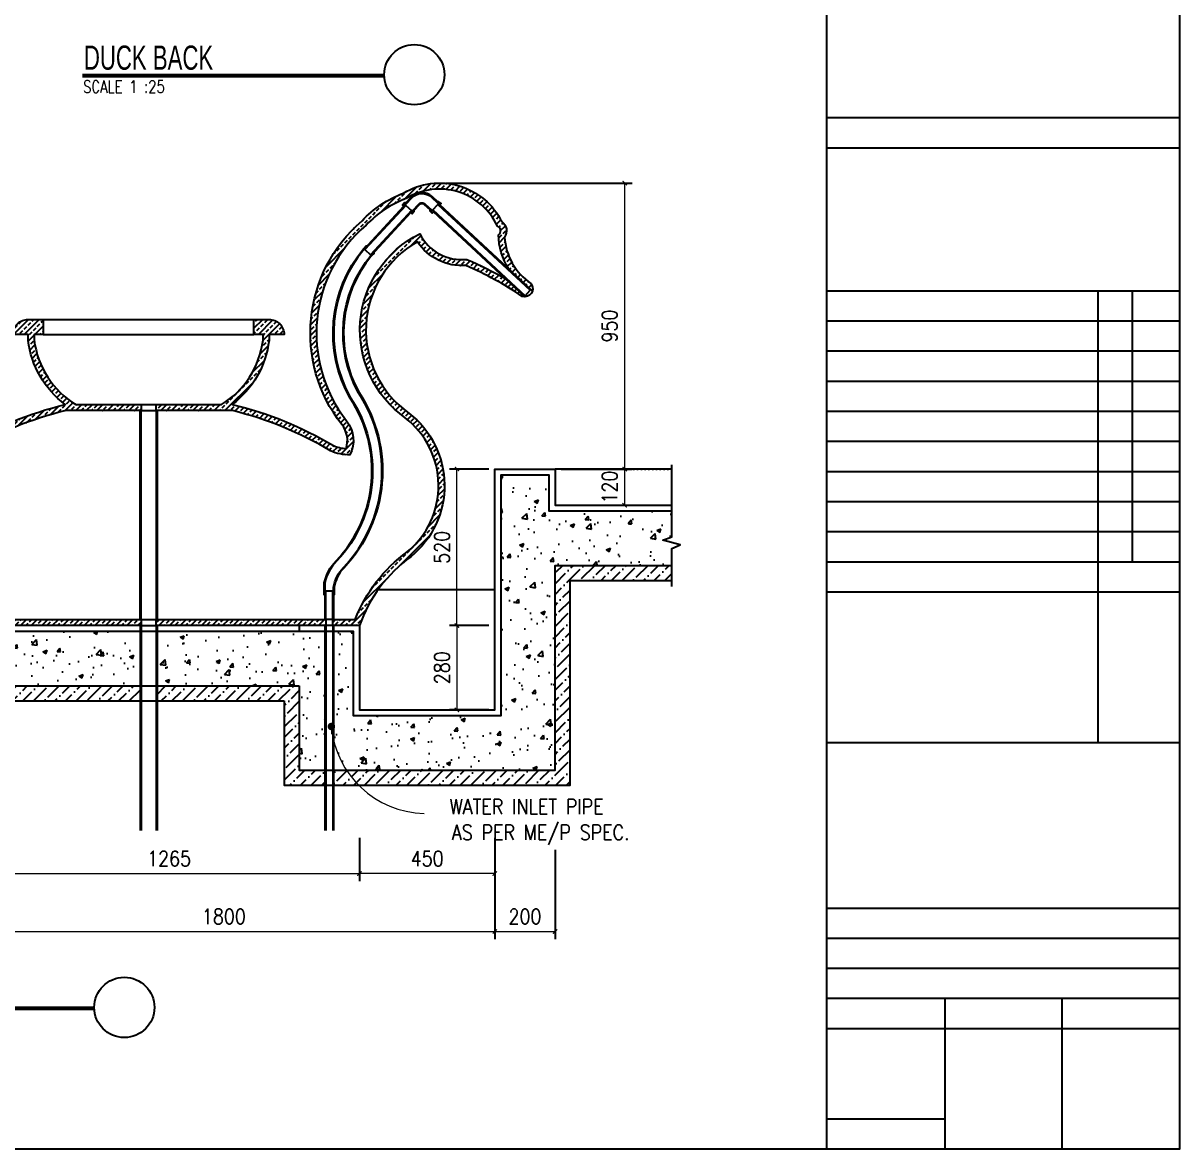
# Model space of a CAD drawing. Header units: millimetres. Extents: x -73920 to 111210, y -48963 to 87920.
# Drawn here: x 28453 to 32295, y -17319 to -13580 of the extents above; entities that cross this region are included whole.
import ezdxf
from ezdxf.enums import TextEntityAlignment as Align
from ezdxf.lldxf.tags import DXFTag

# ---------------------------------------------------------------- set-up
doc = ezdxf.new("R2010")
doc.units = ezdxf.units.MM
doc.header["$LTSCALE"] = 100
doc.header["$MEASUREMENT"] = 0
doc.linetypes.add('DOT2', pattern=[0.125, 0, -0.125])
doc.layers.add('A-DIM', color=76, linetype='Continuous', lineweight=0)
for name, color, linetype in [('A-HATCH', 251, 'Continuous'), ('A-STR', 4, 'Continuous'), ('DINDING', 20, 'Continuous'), ('KOP', 7, 'Continuous'), ('LANDSCAPE', 41, 'Continuous'), ('POTONGAN', 5, 'Continuous'), ('RAILING', 32, 'Continuous'), ('text', 5, 'Continuous'), ('water', 150, 'DOT2')]:
    doc.layers.add(name, color=color, linetype=linetype)
doc.styles.add('DIM25', font='simplex.shx', dxfattribs={"width": 0.85, "height": 50})
doc.styles.add('W-100', font='SIMPLEX.SHX', dxfattribs={"width": 0.8, "height": 100})
tags = doc.linetypes.add('DASHDOT', pattern=[1, 0.5, -0.25, 0, -0.25]).pattern_tags.tags
tags[10:11] = [DXFTag(74, 4), DXFTag(75, 0), DXFTag(340, '0'), DXFTag(46, 1.0), DXFTag(50, 0.0), DXFTag(44, 0.0), DXFTag(45, 0.0)]
tags[8:9] = [DXFTag(74, 4), DXFTag(75, 0), DXFTag(340, '0'), DXFTag(46, 1.0), DXFTag(50, 0.0), DXFTag(44, 0.0), DXFTag(45, 0.0)]
tags[6:7] = [DXFTag(74, 4), DXFTag(75, 0), DXFTag(340, '0'), DXFTag(46, 1.0), DXFTag(50, 0.0), DXFTag(44, 0.0), DXFTag(45, 0.0)]
tags[4:5] = [DXFTag(74, 4), DXFTag(75, 0), DXFTag(340, '0'), DXFTag(46, 1.0), DXFTag(50, 0.0), DXFTag(44, 0.0), DXFTag(45, 0.0)]
doc.dimstyles.new('DIM25', dxfattribs={"dimtxt": 500, "dimasz": 1, "dimexe": 25, "dimexo": 20, "dimgap": 25, "dimtad": 1, "dimdec": 0, "dimzin": 0, "dimdsep": 46, "dimtxsty": 'DIM25', "dimblk": 'Tick', "dimcen": 0.09, "dimdle": 25, "dimclrd": 256, "dimclre": 256, "dimclrt": 1, "dimadec": 0, "dimazin": 0, "dimtfac": 1, "dimtdec": 0, "dimtix": 1, "dimtmove": 2, "dimatfit": 3, "dimldrblk": 'Tick', "dimfxl": 1, "dimtolj": 1, "dimtzin": 0, "dimlwd": 5, "dimarcsym": 0})
pattern_1 = [(45, (34625.786, -12298.253), (-17.67767, 17.67767), []), (45, (34643.464, -12298.253), (-17.67767, 17.67767), [12.5, -6.25])]
pattern_2 = [(45, (3256.68, -27661.986), (13.258252, 48.613591), [62.5, -12.5, 0, -12.5])]
pattern_3 = [(50, (3256.68, -27661.99), (143.45204, -12.55043), [15, -165]), (355, (3256.68, -27661.99), (-27.7503, 150.4384), [12, -132]), (100.4514, (3268.63, -27663.03), (115.7019, 137.8879), [12.74804, -140.2284]), (46.1842, (3256.68, -27621.99), (213.4482, -33.1038), [22.5, -247.5]), (96.6356, (3274.47, -27624.75), (186.9325, 194.8236), [19.122, -210.3426]), (351.1842, (3256.68, -27621.99), (186.9324, 194.8237), [18, -198]), (21, (3276.68, -27631.99), (119.3814, -80.5238), [15, -165]), (326, (3276.68, -27631.99), (48.6631, 145.03), [12, -132]), (71.4514, (3286.63, -27638.7), (168.0445, 64.5061), [12.74804, -140.2284]), (37.5, (3256.68, -27661.986), (2.43197, 66.57877), [0, -130.4, 0, -134, 0, -132.5]), (7.5, (3256.68, -27661.99), (52.6139, 78.88234), [0, -76.4, 0, -127.4, 0, -50.5]), (327.5, (3212.08, -27661.986), (106.76449, -4.51097), [0, -50, 0, -156, 0, -207]), (317.5, (3192.08, -27661.99), (116.63723, 20.021), [0, -65, 0, -103.6, 0, -147])]

# ---------------------------------------------------------------- blocks, each defined once
blk = doc.blocks.new('Tick')
at = {"const_width": 4}
blk.add_lwpolyline([(-7.1, -7.1), (7.1, 7.1)], dxfattribs=at)
blk = doc.blocks.new('*D63')
at = {"layer": 'A-DIM', "lineweight": -2, "transparency": 16777216}
for p, q in [((28220, -16325.8), (28220, -16621.8)), ((30020, -16325.8), (30020, -16621.8))]:
    blk.add_line(p, q, dxfattribs=at)
at = {"layer": 'A-DIM', "lineweight": 5, "transparency": 16777216}
blk.add_line((28221, -16596.8), (30019, -16596.8), dxfattribs=at)
at = {"layer": 'DEFPOINTS', "color": 0, "lineweight": 25, "transparency": 16777216}
for p in [(28220, -16305.8), (30020, -16305.8), (30020, -16596.8)]:
    blk.add_point(p, dxfattribs=at)
at = {"layer": 'A-DIM', "lineweight": 5, "transparency": 16777216, "rotation": 180}
blk.add_blockref('Tick', (28220, -16596.8), dxfattribs=at)
at = {"layer": 'A-DIM', "lineweight": 5, "transparency": 16777216}
blk.add_blockref('Tick', (30020, -16596.8), dxfattribs=at)
at = {"layer": 'A-DIM', "color": 1, "transparency": 16777216, "insert": (29120, -16546.8), "char_height": 50, "attachment_point": 5, "style": 'DIM25'}
blk.add_mtext('\\A1;1800', dxfattribs=at)
blk = doc.blocks.new('*D64')
at = {"layer": 'A-DIM', "lineweight": -2, "transparency": 16777216}
for p, q in [((30020, -16325.8), (30020, -16621.8)), ((30220, -16325.8), (30220, -16621.8))]:
    blk.add_line(p, q, dxfattribs=at)
at = {"layer": 'A-DIM', "lineweight": 5, "transparency": 16777216}
blk.add_line((30021, -16596.8), (30219, -16596.8), dxfattribs=at)
at = {"layer": 'DEFPOINTS', "color": 0, "lineweight": 25, "transparency": 16777216}
for p in [(30020, -16305.8), (30220, -16305.8), (30220, -16596.8)]:
    blk.add_point(p, dxfattribs=at)
at = {"layer": 'A-DIM', "lineweight": 5, "transparency": 16777216, "rotation": 180}
blk.add_blockref('Tick', (30020, -16596.8), dxfattribs=at)
at = {"layer": 'A-DIM', "lineweight": 5, "transparency": 16777216}
blk.add_blockref('Tick', (30220, -16596.8), dxfattribs=at)
at = {"layer": 'A-DIM', "color": 1, "transparency": 16777216, "insert": (30120, -16546.8), "char_height": 50, "attachment_point": 5, "style": 'DIM25'}
blk.add_mtext('\\A1;200', dxfattribs=at)
blk = doc.blocks.new('*D68')
at = {"layer": 'A-DIM', "lineweight": -2, "transparency": 16777216}
for p, q in [((30000, -15060.7), (29869.2, -15060.7)), ((30000, -15580.7), (29869.2, -15580.7))]:
    blk.add_line(p, q, dxfattribs=at)
at = {"layer": 'A-DIM', "lineweight": 5, "transparency": 16777216}
blk.add_line((29894.2, -15579.7), (29894.2, -15061.7), dxfattribs=at)
at = {"layer": 'DEFPOINTS', "color": 0, "lineweight": 25, "transparency": 16777216}
for p in [(29894.2, -15060.7), (30020, -15060.7), (30020, -15580.7)]:
    blk.add_point(p, dxfattribs=at)
at = {"layer": 'A-DIM', "lineweight": 5, "transparency": 16777216}
for p, rotation in [((29894.2, -15060.7), 90), ((29894.2, -15580.7), 270)]:
    blk.add_blockref('Tick', p, dxfattribs=dict(at, rotation=rotation))
at = {"layer": 'A-DIM', "color": 1, "transparency": 16777216, "insert": (29844.2, -15320.7), "char_height": 50, "attachment_point": 5, "rotation": 90, "style": 'DIM25'}
blk.add_mtext('\\A1;520', dxfattribs=at)
blk = doc.blocks.new('*D69')
at = {"layer": 'A-DIM', "lineweight": 5, "transparency": 16777216}
for p, q in [((30450.9, -15059.7), (30450.9, -15058.7)), ((30450.9, -15060.7), (30450.9, -15180.7)), ((30450.9, -15181.7), (30450.9, -15182.7))]:
    blk.add_line(p, q, dxfattribs=at)
at = {"layer": 'A-DIM', "lineweight": -2, "transparency": 16777216}
for p, q in [((30240, -15060.7), (30475.9, -15060.7)), ((30240, -15180.7), (30475.9, -15180.7))]:
    blk.add_line(p, q, dxfattribs=at)
at = {"layer": 'DEFPOINTS', "color": 0, "lineweight": 25, "transparency": 16777216}
for p in [(30220, -15060.7), (30220, -15180.7), (30450.9, -15180.7)]:
    blk.add_point(p, dxfattribs=at)
at = {"layer": 'A-DIM', "lineweight": 5, "transparency": 16777216}
for p, rotation in [((30450.9, -15060.7), 270), ((30450.9, -15180.7), 90)]:
    blk.add_blockref('Tick', p, dxfattribs=dict(at, rotation=rotation))
at = {"layer": 'A-DIM', "color": 1, "transparency": 16777216, "insert": (30400.9, -15120.7), "char_height": 50, "attachment_point": 5, "rotation": 90, "style": 'DIM25'}
blk.add_mtext('\\A1;120', dxfattribs=at)
blk = doc.blocks.new('*D70')
at = {"layer": 'A-DIM', "lineweight": -2, "transparency": 16777216}
for p, q in [((29570.5, -16285.6), (29570.5, -16429.3)), ((30020, -16285.6), (30020, -16429.3))]:
    blk.add_line(p, q, dxfattribs=at)
at = {"layer": 'A-DIM', "lineweight": 5, "transparency": 16777216}
blk.add_line((30019, -16404.3), (29571.5, -16404.3), dxfattribs=at)
at = {"layer": 'DEFPOINTS', "color": 0, "lineweight": 25, "transparency": 16777216}
for p in [(29570.5, -16265.6), (30020, -16265.6), (29570.5, -16404.3)]:
    blk.add_point(p, dxfattribs=at)
at = {"layer": 'A-DIM', "lineweight": 5, "transparency": 16777216, "rotation": 180}
blk.add_blockref('Tick', (29570.5, -16404.3), dxfattribs=at)
at = {"layer": 'A-DIM', "lineweight": 5, "transparency": 16777216}
blk.add_blockref('Tick', (30020, -16404.3), dxfattribs=at)
at = {"layer": 'A-DIM', "color": 1, "transparency": 16777216, "insert": (29795.2, -16354.3), "char_height": 50, "attachment_point": 5, "style": 'DIM25'}
blk.add_mtext('\\A1;450', dxfattribs=at)
blk = doc.blocks.new('*D71')
at = {"layer": 'A-DIM', "lineweight": -2, "transparency": 16777216}
for p, q in [((29856.4, -14110.9), (30476.2, -14110.9)), ((30240, -15060.7), (30476.2, -15060.7))]:
    blk.add_line(p, q, dxfattribs=at)
at = {"layer": 'A-DIM', "lineweight": 5, "transparency": 16777216}
blk.add_line((30451.2, -15059.7), (30451.2, -14111.9), dxfattribs=at)
at = {"layer": 'DEFPOINTS', "color": 0, "lineweight": 25, "transparency": 16777216}
for p in [(29836.4, -14110.9), (30451.2, -14110.9), (30220, -15060.7)]:
    blk.add_point(p, dxfattribs=at)
at = {"layer": 'A-DIM', "lineweight": 5, "transparency": 16777216}
for p, rotation in [((30451.2, -14110.9), 90), ((30451.2, -15060.7), 270)]:
    blk.add_blockref('Tick', p, dxfattribs=dict(at, rotation=rotation))
at = {"layer": 'A-DIM', "color": 1, "transparency": 16777216, "insert": (30401.2, -14585.8), "char_height": 50, "attachment_point": 5, "rotation": 90, "style": 'DIM25'}
blk.add_mtext('\\A1;950', dxfattribs=at)
blk = doc.blocks.new('*D74')
at = {"layer": 'A-DIM', "lineweight": -2, "transparency": 16777216}
for p, q in [((28305.8, -16285.6), (28305.8, -16429.3)), ((29570.5, -16285.6), (29570.5, -16429.3))]:
    blk.add_line(p, q, dxfattribs=at)
at = {"layer": 'A-DIM', "lineweight": 5, "transparency": 16777216}
blk.add_line((28306.8, -16404.3), (29569.5, -16404.3), dxfattribs=at)
at = {"layer": 'DEFPOINTS', "color": 0, "lineweight": 25, "transparency": 16777216}
for p in [(28305.8, -16265.6), (29570.5, -16265.6), (29570.5, -16404.3)]:
    blk.add_point(p, dxfattribs=at)
at = {"layer": 'A-DIM', "lineweight": 5, "transparency": 16777216, "rotation": 180}
blk.add_blockref('Tick', (28305.8, -16404.3), dxfattribs=at)
at = {"layer": 'A-DIM', "lineweight": 5, "transparency": 16777216}
blk.add_blockref('Tick', (29570.5, -16404.3), dxfattribs=at)
at = {"layer": 'A-DIM', "color": 1, "transparency": 16777216, "insert": (28938.1, -16354.3), "char_height": 50, "attachment_point": 5, "style": 'DIM25'}
blk.add_mtext('\\A1;1265', dxfattribs=at)
blk = doc.blocks.new('Kop-A3')
at = {"layer": 'KOP'}
blk.add_line((161.47, 13.5), (161.47, 293.5), dxfattribs=at)
at = {"layer": 'KOP', "color": 155}
for p, q in [((161.47, 150.5), (208.36, 150.5)), ((161.47, 146.5), (208.36, 146.5)), ((161.47, 127.5), (208.36, 127.5)), ((197.49, 67.57), (197.49, 127.5)), ((161.47, 123.5), (208.36, 123.5)), ((161.47, 111.5), (208.36, 111.5)), ((161.47, 107.5), (208.36, 107.5)), ((161.47, 91.5), (208.36, 91.5)), ((161.47, 87.5), (208.36, 87.5)), ((161.47, 67.5), (208.36, 67.5)), ((161.47, 45.5), (208.36, 45.5)), ((161.47, 33.5), (208.36, 33.5)), ((177.2, 13.5), (177.2, 33.5)), ((192.73, 13.5), (192.73, 33.5)), ((161.47, 29.5), (208.36, 29.5))]:
    blk.add_line(p, q, dxfattribs=at)
at = {"layer": 'KOP', "color": 251}
for p, q in [((202.06, 91.5), (202.06, 127.5)), ((161.47, 119.5), (208.36, 119.5)), ((161.47, 115.5), (208.36, 115.5)), ((161.47, 103.5), (208.36, 103.5)), ((161.47, 99.5), (208.36, 99.5)), ((161.47, 95.5), (208.36, 95.5)), ((161.47, 41.5), (208.36, 41.5)), ((161.47, 37.5), (208.36, 37.5)), ((161.47, 17.5), (177.01, 17.5))]:
    blk.add_line(p, q, dxfattribs=at)
at = {"layer": 'KOP'}
blk.add_lwpolyline([(-196.64, 293.5), (-196.64, 13.5), (208.36, 13.5), (208.36, 293.5)], close=True, dxfattribs=at)
blk = doc.blocks.new('DOT')
blk.add_line((0, 50), (0, 100))
at = {"const_width": 50}
blk.add_lwpolyline([(0, 25, 1), (0, -25, 1)], format="xyb", close=True, dxfattribs=at)
blk = doc.blocks.new('*D80')
at = {"layer": 'A-DIM', "lineweight": -2, "transparency": 16777216}
for p, q in [((30000, -15580.7), (29869.2, -15580.7)), ((30000, -15860.7), (29869.2, -15860.7))]:
    blk.add_line(p, q, dxfattribs=at)
at = {"layer": 'A-DIM', "lineweight": 5, "transparency": 16777216}
blk.add_line((29894.2, -15581.7), (29894.2, -15859.7), dxfattribs=at)
at = {"layer": 'DEFPOINTS', "color": 0, "lineweight": 25, "transparency": 16777216}
for p in [(30020, -15580.7), (29894.2, -15860.7), (30020, -15860.7)]:
    blk.add_point(p, dxfattribs=at)
at = {"layer": 'A-DIM', "lineweight": 5, "transparency": 16777216}
for p, rotation in [((29894.2, -15580.7), 90), ((29894.2, -15860.7), 270)]:
    blk.add_blockref('Tick', p, dxfattribs=dict(at, rotation=rotation))
at = {"layer": 'A-DIM', "color": 1, "transparency": 16777216, "insert": (29844.2, -15720.7), "char_height": 50, "attachment_point": 5, "rotation": 90, "style": 'DIM25'}
blk.add_mtext('\\A1;280', dxfattribs=at)

msp = doc.modelspace()

# ---------------------------------------------------------------- hatches: boundary and pattern name
at = {"layer": 'A-HATCH'}
h = msp.add_hatch(dxfattribs=at)
h.set_pattern_fill('ANSI33', color=256, scale=100, style=0)
h.set_pattern_definition(pattern_1)
edge = h.paths.add_edge_path()
edge.add_arc((30252.69893576, -14278.10417133), 220.88780327, 181.0845374069, 212.3561962365, ccw=False)
edge.add_arc((30023.42922937, -14269.15342592), 15.60002583, 302.672554629, 431.1392026164)
edge.add_arc((29836.3811457, -14341.99077246), 211.12249925, 24.5145199518, 121.639159044)
edge.add_arc((29847.57097649, -14490.59570514), 350.25885609, 110.3733817096, 136.7110411442)
edge.add_arc((29900.35142367, -14609.62498575), 472.99217413, 130.5879516747, 218.0009165088)
edge.add_arc((29446.18663858, -14965.60370695), 104.06080037, -27.4248848174, 38.4931956803, ccw=False)
edge.add_arc((29536.41225661, -14859.25522095), 154.29221132, 246.3070906307, 270.7948370492, ccw=False)
edge.add_arc((28871.47094757, -16005.61481016), 1172.05317999, 59.0405192875, 76.335867538)
edge.add_line((29148.34495718, -14866.73402643), (28895.00000008, -14866.73402643))
edge.add_line((28895.00000008, -14866.73402643), (28895.00000008, -14846.73402643))
edge.add_line((28895.00000008, -14846.73402643), (29111.64846923, -14846.73402643))
edge.add_arc((28956.75426448, -14594.94595227), 295.61706473, 301.5988688759, 352.7379449392)
edge.add_line((29250.00000009, -14632.31422097), (29250.00000009, -14613.56253771))
edge.add_line((29250.00000009, -14613.56253771), (29220.00000008, -14613.56253771))
edge.add_line((29220.00000008, -14613.56253771), (29220.00000008, -14563.56253771))
edge.add_line((29220.00000008, -14563.56253771), (29270.00000008, -14563.56253771))
edge.add_arc((29270.00000008, -14613.56253771), 50, 0.0000000011, 90.0000000011, ccw=False)
edge.add_line((29320.00000009, -14613.56253771), (29270.00000008, -14613.56253771))
edge.add_line((29270.00000008, -14613.56253771), (29270.00000008, -14633.56253771))
edge.add_arc((28956.75426448, -14594.94595227), 315.61706472, 307.2836011741, 352.9720995621, ccw=False)
edge.add_arc((28871.47094757, -16005.61481016), 1192.05317999, 59.10394309804, 76.58933187797, ccw=False)
edge.add_arc((29536.41225661, -14859.25522095), 134.29221131, 246.8278988899, 265.3899721476)
edge.add_arc((29446.18663858, -14965.60370694), 84.06080037, 340.8977868089, 398.5480322506)
edge.add_arc((29900.35142367, -14609.62498575), 492.99217413, 130.7118256158, 218.0115374604, ccw=False)
edge.add_arc((29847.57097649, -14490.59570514), 370.25885609, 110.6758625837, 136.5449372855, ccw=False)
edge.add_arc((29836.3811457, -14341.99077246), 231.12249925, 26.2086640333, 121.1460333024, ccw=False)
edge.add_arc((30023.42922937, -14269.15342592), 35.60002583, -36.1563757709, 55.2085005202, ccw=False)
edge.add_arc((30252.69893576, -14278.10417134), 200.88780327, 183.4397225807, 235.7339261698)
edge.add_arc((30119.18043597, -14461.55729664), 26.84271574, -17.1791171035, 40.5002856515, ccw=False)
edge.add_line((30144.82559285, -14469.48555727), (30066.10676283, -14396.31915614))
h = msp.add_hatch(dxfattribs=at)
h.set_pattern_fill('ANSI33', color=256, scale=100, style=0)
h.set_pattern_definition(pattern_1)
edge = h.paths.add_edge_path()
edge.add_line((30056.11294221, -14429.35297321), (30119.63675133, -14488.39613352))
edge.add_arc((30119.18043597, -14461.55729664), 26.84271574, 252.0597590344, 270.9740521069, ccw=False)
edge.add_arc((29435.96979684, -15496.94242932), 1214.63547962, 56.2427891181, 66.31059438028)
edge.add_arc((29910.62585083, -14207.7014487), 177.4579454, 213.563142879, 274.3170779108, ccw=False)
edge.add_arc((29929.5256563, -14599.27173194), 337.5388241, 119.6091529613, 234.7006651273)
edge.add_arc((29547.6181995, -15115.91235447), 305.08260227, -50.6137332063, 52.2299433329, ccw=False)
edge.add_arc((30019.15644197, -15737.11363824), 475.17862545, 125.7985332234, 160.7800755115)
edge.add_line((29570.46334629, -15580.68719553), (29481.50000008, -15580.68719553))
edge.add_line((29481.50000008, -15580.68719553), (29481.50000008, -15560.68719554))
edge.add_line((29481.50000008, -15560.68719554), (29556.47341719, -15560.68719554))
edge.add_arc((30019.15644197, -15737.11363823), 495.17862545, 125.8729857739, 159.1275666187, ccw=False)
edge.add_arc((29547.6181995, -15115.91235447), 285.08260227, 309.5087269855, 412.1459787611)
edge.add_arc((29929.5256563, -14599.27173194), 357.5388241, 116.4436974539, 234.6293852946, ccw=False)
edge.add_arc((29910.62585083, -14207.7014487), 157.4579454, 206.9818197104, 276.0733206958)
edge.add_arc((29435.96979683, -15496.94242931), 1234.63547962, 59.8484813067, 66.5503150728, ccw=False)
h = msp.add_hatch(dxfattribs=at)
h.set_pattern_fill('ANSI33', color=256, scale=100, style=0)
h.set_pattern_definition(pattern_1)
edge = h.paths.add_edge_path()
edge.add_line((28845.00000009, -15580.68719554), (28305.75876024, -15580.68719554))
edge.add_arc((27882.67032048, -15703.17215249), 440.4615676, 16.1458366412, 49.024826521)
edge.add_arc((28836.63336813, -14822.01189905), 862.19885827, 201.32200887264, 219.51624372612, ccw=False)
edge.add_arc((28233.98773234, -14894.55892145), 313.48856702, 183.9218951403, 230.2309098173, ccw=False)
edge.add_arc((27859.49576732, -15214.86191445), 305.17157963, 50.5205249512, 78.3282596781, ccw=False)
edge.add_arc((28157.62101647, -14881.05069205), 143.14986013, 223.3489702939, 313.8827235857)
edge.add_arc((28871.47094757, -16005.61481016), 1192.05317999, 103.52120165049, 121.03745848655, ccw=False)
edge.add_arc((28783.24573569, -14594.94595227), 315.61706472, 187.0279004382, 232.877181048, ccw=False)
edge.add_line((28470.00000008, -14633.56253771), (28470.00000008, -14613.56253771))
edge.add_line((28470.00000008, -14613.56253771), (28420.00000008, -14613.56253771))
edge.add_arc((28470.00000008, -14613.56253771), 50, 90, 180, ccw=False)
edge.add_line((28470.00000008, -14563.56253771), (28520.00000008, -14563.56253771))
edge.add_line((28520.00000008, -14563.56253771), (28520.00000008, -14613.56253771))
edge.add_line((28520.00000008, -14613.56253771), (28490.00000009, -14613.56253771))
edge.add_line((28490.00000009, -14613.56253771), (28490.00000009, -14632.31422098))
edge.add_arc((28783.24573569, -14594.94595227), 295.61706472, 187.2620550621, 238.4011311238)
edge.add_line((28628.35153094, -14846.73402643), (28845.00000008, -14846.73402643))
edge.add_line((28845.00000008, -14846.73402643), (28845.00000008, -14866.73402643))
edge.add_line((28845.00000008, -14866.73402643), (28594.59693796, -14866.73402643))
edge.add_arc((28871.47094758, -16005.61481015), 1172.05317999, 103.66413246245, 120.93150028634)
edge.add_arc((28157.62101647, -14881.05069205), 163.14986013, 223.8109156266, 313.0631822334, ccw=False)
edge.add_arc((27859.49576732, -15214.86191445), 285.17157963, 50.7598308343, 72.6649993106)
edge.add_arc((28233.98773234, -14894.55892145), 293.48856702, 189.429663524, 231.2282231979)
edge.add_arc((28836.63336813, -14822.01189904), 842.19885827, 200.96701385387, 219.4050061587)
edge.add_arc((27882.67032048, -15703.17215248), 460.4615676, 18.0254501405, 48.8143459567, ccw=False)
edge.add_line((28320.53204784, -15560.68719554), (28845.00000008, -15560.68719554))
edge.add_line((28845.00000008, -15560.68719554), (28845.00000009, -15580.68719554))
h = msp.add_hatch(dxfattribs=at)
h.set_pattern_fill('AR-CONC', color=256, scale=20, style=0)
h.set_pattern_definition(pattern_3)
h.paths.add_polyline_path([(30220.00000007, -15380.68719554), (30607.34471969, -15380.68719554), (30607.34471969, -15324.42458436), (30635.59289249, -15312.44560356), (30578.09881047, -15296.38211191), (30607.34471969, -15285.64859157), (30607.34471969, -15200.68719554), (30200.00000007, -15200.68719554), (30200.00000007, -15080.68719554), (30040.00000007, -15080.68719554), (30040.00000007, -15880.68719554), (29550.46334629, -15880.68719554), (29550.46334629, -15600.68719553), (29484.50000008, -15600.68719553), (29484.50000008, -15961.59937967, 0.0857588994), (29527.16940116, -16060.68719554), (30220.00000007, -16060.68719554)])
h.paths.add_polyline_path([(29455.50000008, -15600.68719553), (28898.00000009, -15600.68719553), (28898.00000009, -15780.68719553), (29370.46334629, -15780.68719553), (29370.4633463, -16060.68719554), (29455.50000008, -16060.68719554)])
h.paths.add_polyline_path([(29728.08881604, -15849.40147996), (29862.37453032, -15849.40147996), (29862.37453032, -15924.40147996), (29728.08881604, -15924.40147996)], flags=25)
h = msp.add_hatch(dxfattribs=at)
h.set_pattern_fill('ANSI36', color=256, scale=200, style=0)
h.set_pattern_definition(pattern_2)
h.paths.add_polyline_path([(29370.46334629, -15780.68719553), (28898.00000009, -15780.68719553), (28898.00000009, -15830.68719553), (29320.46334629, -15830.68719553), (29320.4633463, -16110.68719554), (29455.50000008, -16110.68719554), (29455.50000008, -16060.68719554), (29370.4633463, -16060.68719554)])
h.paths.add_polyline_path([(29527.16940116, -16060.68719554), (29484.50000008, -16060.68719554), (29484.50000008, -16110.68719554), (29567.54670382, -16110.68719554, -0.050845338)])
h.paths.add_polyline_path([(30270.00000007, -15430.68719554), (30607.34471969, -15430.68719554), (30607.34471969, -15380.68719554), (30220.00000007, -15380.68719554), (30220.00000007, -16060.68719554), (29527.16940116, -16060.68719554, 0.050845338), (29567.54670382, -16110.68719554), (30270.00000007, -16110.68719554)])
h = msp.add_hatch(dxfattribs=at)
h.set_pattern_fill('AR-CONC', color=256, scale=20, style=0)
h.set_pattern_definition(pattern_3)
h.paths.add_polyline_path([(28842.00000009, -15600.68719553), (28200.00000007, -15600.68719554), (28200.00000007, -15480.68719553), (28040.0000001, -15480.68719553), (28040.0000001, -16080.68719553), (27416.82315678, -16080.68719553, -0.0433262249), (27398.41598308, -16136.19717361, -0.8109630322), (27395.89014252, -16148.16404596, -1), (27395.89014252, -16135.66404596, -0.1043847745), (27398.41598308, -16136.19717361, 0.0433262249), (27416.82315678, -16080.68719553), (27000.0000001, -16080.68719553), (27000.0000001, -15880.68719554), (26840.0000001, -15880.68719554), (26840.0000001, -16410.68719553), (27040.0000001, -16410.68719553), (27040.0000001, -16260.68719553), (28220.0000001, -16260.68719553), (28220.0000001, -15780.68719554), (28842.00000009, -15780.68719553)])
h = msp.add_hatch(dxfattribs=at)
h.set_pattern_fill('ANSI33', color=256, scale=100, style=0)
h.set_pattern_definition(pattern_1)
h.paths.add_polyline_path([(29458.50000008, -15580.68719553), (28895.00000008, -15580.68719554), (28895.00000009, -15560.68719554), (29458.50000008, -15560.68719554)])
h = msp.add_hatch(dxfattribs=at)
h.set_pattern_fill('ANSI36', color=256, scale=200, style=0)
h.set_pattern_definition(pattern_2)
h.paths.add_polyline_path([(27090.0000001, -16310.68719553), (28270.0000001, -16310.68719553), (28270.0000001, -15830.68719554), (28842.00000009, -15830.68719553), (28842.00000009, -15780.68719553), (28220.0000001, -15780.68719554), (28220.0000001, -16260.68719553), (27040.0000001, -16260.68719553), (27040.0000001, -16410.68719553), (26840.0000001, -16410.68719553), (26227.01306256, -16410.68719553), (26227.01306256, -16460.68719553), (27090.0000001, -16460.68719553)])
h.paths.add_polyline_path([(28215.47461827, -15849.40147996), (28309.28414208, -15849.40147996), (28309.28414208, -15924.40147996), (28215.47461827, -15924.40147996)], flags=25)

# ---------------------------------------------------------------- linework, layer by layer
at = {"layer": 'A-DIM'}
msp.add_arc((29792.56606736, -15887.67043092), 316.8125491, 185.0832896463, 268.6026802866, dxfattribs=at)
at = {"layer": 'A-HATCH'}
msp.add_line((30607.34471969, -15060.68719554), (30220.00000007, -15060.68719554), dxfattribs=at)
at = {"layer": 'A-HATCH', "linetype": 'DASHDOT'}
msp.add_lwpolyline([(30607.34471969, -15450.38983773), (30607.34471969, -15324.42458436), (30635.59289249, -15312.44560356), (30578.09881047, -15296.38211191), (30607.34471969, -15285.64859157), (30607.34471969, -15046.3815172)], dxfattribs=at)
at = {"layer": 'A-HATCH'}
for points in [[(29320.46334629, -15830.68719553), (29320.4633463, -16110.68719554), (30270.00000007, -16110.68719554), (30270.00000007, -15430.68719554), (30607.34471969, -15430.68719554)], [(30270.00000007, -15830.68719553), (30270.00000007, -15430.68719554), (30607.34471969, -15430.68719554)], [(26227.01306256, -16460.68719553), (27090.0000001, -16460.68719553), (27090.0000001, -16310.68719553), (28270.0000001, -16310.68719553), (28270.0000001, -15830.68719554), (29320.46334629, -15830.68719553)]]:
    msp.add_lwpolyline(points, dxfattribs=at)
at = {"layer": 'A-STR'}
for points in [[(30607.34471969, -15200.68719554), (30200.00000007, -15200.68719554), (30200.00000007, -15080.68719554), (30040.00000007, -15080.68719554), (30040.00000007, -15880.68719554), (29550.46334629, -15880.68719554), (29550.46334629, -15600.68719553), (28200.00000007, -15600.68719554), (28200.00000007, -15480.68719553), (28040.0000001, -15480.68719553), (28040.0000001, -16080.68719553), (27000.0000001, -16080.68719553), (27000.0000001, -15880.68719554), (26840.0000001, -15880.68719554), (26840.0000001, -16410.68719553), (27040.0000001, -16410.68719553), (27040.0000001, -16260.68719553), (28220.0000001, -16260.68719553), (28220.0000001, -15780.68719554), (29370.46334629, -15780.68719553)], [(29370.46334629, -15780.68719553), (29370.4633463, -16060.68719554), (30220.00000007, -16060.68719554), (30220.00000007, -15380.68719554), (30607.34471969, -15380.68719554)], [(29370.46334629, -15580.68719554), (29370.46334629, -15600.68719553)]]:
    msp.add_lwpolyline(points, dxfattribs=at)
at = {"layer": 'DINDING'}
msp.add_line((29632.65528045, -15460.68719553), (30020.00000007, -15460.68719553), dxfattribs=at)
msp.add_lwpolyline([(29570.46334629, -15580.68719553), (29570.46334629, -15860.68719554), (30020.00000007, -15860.68719554), (30020.00000007, -15060.68719554), (30220.00000007, -15060.68719554), (30220.00000007, -15180.68719554), (30607.34471969, -15180.68719554)], dxfattribs=at)
at = {"layer": 'LANDSCAPE'}
for p, q in [((28520.00000008, -14563.56253771), (29220.00000008, -14563.56253771)), ((28520.00000008, -14613.56253771), (29220.00000008, -14613.56253771)), ((28845.00000008, -14846.73402643), (28895.00000008, -14846.73402643)), ((28845.00000008, -14866.73402643), (28895.00000008, -14866.73402644)), ((28845.00000008, -15560.68719554), (28895.00000009, -15560.68719554)), ((28845.00000008, -15580.68719554), (28895.00000009, -15580.68719554)), ((29481.50000008, -15560.68719554), (29458.50000008, -15560.68719554)), ((29481.50000008, -15580.68719553), (29458.50000008, -15580.68719553))]:
    msp.add_line(p, q, dxfattribs=at)
msp.add_lwpolyline([(30144.82559285, -14469.48555727, -0.3241809726), (30119.63675133, -14488.39613351)], format="xyb", dxfattribs=at)
at = {"layer": 'POTONGAN', "linetype": 'Continuous'}
for p, q in [((28842.00000008, -15560.68719554), (28842.00000008, -14866.73402643)), ((28845.00000008, -15560.68719554), (28845.00000008, -14866.73402643)), ((28895.00000008, -14866.73402643), (28895.00000009, -15560.68719554)), ((28898.00000008, -14866.73402643), (28898.00000009, -15560.68719554)), ((28842.00000009, -15580.68719554), (28842.00000009, -16260.68719553)), ((28845.00000009, -15580.68719554), (28845.00000009, -16260.68719553)), ((28895.00000009, -15580.68719554), (28895.00000009, -16260.68719553)), ((28898.00000009, -15580.68719554), (28898.00000009, -16260.68719553)), ((29455.50000008, -15580.68719553), (29455.50000008, -16260.68719553)), ((29458.50000008, -15580.68719553), (29458.50000008, -16260.68719553)), ((29481.50000008, -15580.68719553), (29481.50000008, -16260.68719553)), ((29484.50000008, -15580.68719553), (29484.50000008, -16260.68719553))]:
    msp.add_line(p, q, dxfattribs=at)
for points in [[(30066.10676283, -14396.31915614, -0.137301512), (30031.85070308, -14282.28505135, 0.6277041316), (30028.47224998, -14254.39101592, 0.4511215112), (29725.63305964, -14162.24770271, 0.1154283028), (29592.61583737, -14250.43087985, 0.4010497558), (29527.63316224, -14900.83400757, -0.2958247321), (29538.55261029, -15013.53258598, -0.1072564251), (29474.41232983, -15000.54250117, 0.0756087781), (29148.34495718, -14866.73402643), (28895.00000008, -14866.73402643), (28895.00000008, -14846.73402643), (29111.64846923, -14846.73402643, 0.2269148904), (29250.00000009, -14632.31422097), (29250.00000009, -14613.56253771), (29220.00000008, -14613.56253771), (29220.00000008, -14563.56253771), (29270.00000008, -14563.56253771, -0.4142135624), (29320.00000009, -14613.56253771), (29270.00000008, -14613.56253771), (29270.00000008, -14633.56253771, -0.2020372473), (29147.9426786, -14846.06568836, -0.0764427792), (29483.56903549, -14982.71368361, 0.0811698861), (29525.6187379, -14993.11297371, 0.2569900636), (29511.92941495, -14913.2194964, -0.400476229), (29578.7948793, -14235.93705107, -0.1133569607), (29716.83970892, -14144.18416348, -0.4396843828), (30043.74230984, -14239.91747885, -0.4212080799), (30052.17303759, -14290.15712389, 0.2322207197), (30139.59171023, -14444.12424553, -0.2571256931), (30144.82559285, -14469.48555727), (30066.10676283, -14396.31915614)], [(29830.16497092, -14172.9237597), (29811.85329515, -14155.9036971, 0.4142135624), (29741.18981843, -14158.48692344), (29724.16975584, -14176.7985992), (29719.92994723, -14176.95359279), (29713.46232345, -14183.91202957), (29715.65972454, -14185.95443708), (29721.28135543, -14179.90619363), (29725.52116404, -14179.75120005), (29743.38721952, -14160.52933095, -0.4142135624), (29809.81088764, -14158.10109819), (29829.03275674, -14175.96715368), (29833.27256534, -14175.8121601), (29839.32080879, -14181.43379099), (29841.3632163, -14179.2363899), (29834.40477952, -14172.76876612), (29830.16497092, -14172.9237597), (29811.85329515, -14155.9036971)], [(30056.11294221, -14429.35297321), (30119.63675133, -14488.39613352, -0.0827170548), (30110.91221161, -14487.09487394, 0.043957367), (29923.9841663, -14384.65589989, -0.2714781651), (29762.75421705, -14305.81007375, 0.5491383791), (29734.47947121, -14874.75211865, -0.4815022362), (29741.20692439, -15351.70633192, 0.1538322772), (29570.46334629, -15580.68719553), (29481.50000008, -15580.68719553), (29481.50000008, -15560.68719554), (29556.47341719, -15560.68719554, -0.1461274539), (29728.98653736, -15335.86147617, 0.4803931971), (29722.55964514, -14890.81775055, -0.5668428342), (29770.30711883, -14279.14133966, 0.3109460498), (29927.28506751, -14364.27563262, -0.0292506043), (30056.11294219, -14429.3529732)], [(28256.85028481, -14984.22740822, -0.0765782549), (28592.76276038, -14846.60120785, -0.2027675321), (28470.00000008, -14633.56253771), (28470.00000008, -14613.56253771), (28420.00000008, -14613.56253771, -0.4142135624), (28470.00000008, -14563.56253771), (28520.00000008, -14563.56253771), (28520.00000008, -14613.56253771), (28490.00000009, -14613.56253771), (28490.00000009, -14632.31422098, 0.2269148904), (28628.35153094, -14846.73402643), (28845.00000008, -14846.73402643), (28845.00000008, -14866.73402643), (28594.59693796, -14866.73402643, 0.0754859937), (28269.02046482, -15000.24817426, -0.410396331)], [(28320.53204784, -15560.68719554), (28845.00000008, -15560.68719554), (28845.00000009, -15580.68719554), (28305.75876024, -15580.68719554, 0.1444540342)]]:
    msp.add_lwpolyline(points, format="xyb", dxfattribs=at)
for points in [[(29724.16975584, -14176.7985992), (29741.18981843, -14158.48692344)], [(29719.91474019, -14181.37651814), (29724.30954237, -14185.46133317), (29588.1490416, -14331.95473927), (29585.95164052, -14329.91233176), (29717.85712563, -14187.9968446), (29715.65972454, -14185.95443708)], [(29747.01602031, -14206.56621078), (29742.62121813, -14202.48139576), (29606.46071737, -14348.97480186), (29608.65811846, -14351.01720937), (29740.56360357, -14209.10172221), (29742.76100466, -14211.14412972)], [(29809.55319722, -14204.28005547), (29813.63801224, -14199.88525329), (30120.35858129, -14484.97130174), (30118.31617378, -14487.16870283), (29816.17352367, -14206.33767003), (29814.13111616, -14208.53507112)], [(29834.74288985, -14177.17877535), (29830.65807483, -14181.57357753), (30137.37864388, -14466.65962598), (30139.42105139, -14464.46222489), (29837.27840128, -14183.63119209), (29839.32080879, -14181.43379099)], [(29458.50000008, -15560.68719554), (29458.50000008, -15465.60763164), (29455.50000008, -15465.60763164), (29455.50000008, -15560.68719554)], [(29481.50000009, -15560.68719554), (29481.50000009, -15465.60763164), (29484.50000009, -15465.60763164), (29484.50000009, -15560.68719554)]]:
    msp.add_lwpolyline(points, dxfattribs=at)
for points in [[(29768.29109856, -14183.67661608), (29751.27103596, -14201.98829184), (29751.42602954, -14206.22810045), (29744.95840576, -14213.18653723), (29742.76100466, -14211.14412972), (29748.38263556, -14205.09588627), (29748.22764198, -14200.85607766), (29766.09369746, -14181.63420856, -0.4142135624), (29788.70601003, -14180.80757614), (29807.92787913, -14198.67363162), (29808.08287271, -14202.91344023), (29814.13111616, -14208.53507112), (29812.08870865, -14210.73247221), (29805.13027186, -14204.26484843), (29804.97527828, -14200.02503982), (29786.66360251, -14183.00497723, 0.4142135624)], [(29455.50000008, -15478.10763164), (29453.50000008, -15478.10763164), (29453.50000008, -15438.934594, -0.144349427), (29493.01002125, -15365.4217024, 0.3487084211), (29539.14049258, -14825.08482491, -0.3116916075), (29584.45019624, -14328.59000764), (29592.99673775, -14319.39488887), (29594.46167181, -14320.75649388), (29585.95164052, -14329.91233176, 0.3116124985), (29540.84718617, -14824.0396115, -0.3486770487), (29494.44858436, -15366.81134223, 0.1440287109), (29455.50000008, -15439.14248878)], [(29484.50000009, -15453.10763164, -0.1619546153), (29516.72560468, -15388.37245134, 0.3482175668), (29567.32315569, -14807.87508659, -0.3103268051), (29609.23510955, -14350.39643175), (29617.16814975, -14341.86137148), (29618.63308381, -14343.22297649), (29610.73801421, -14351.71718466, 0.3102397216), (29569.03272051, -14806.83456181, -0.3481741392), (29518.17924611, -15389.74610581, 0.1617431201), (29486.50000008, -15453.24926843), (29486.50000008, -15478.10763164), (29484.50000009, -15478.10763164)]]:
    msp.add_lwpolyline(points, format="xyb", close=True, dxfattribs=at)
msp.add_lwpolyline([(29458.50000008, -15580.68719553), (28895.00000008, -15580.68719554), (28895.00000009, -15560.68719554), (29458.50000008, -15560.68719554)], close=True, dxfattribs=at)
at = {"layer": 'RAILING'}
for p, q in [((29724.30954237, -14185.46133317), (29742.62121813, -14202.48139576)), ((29813.63801224, -14199.88525329), (29830.65807483, -14181.57357753)), ((29588.1490416, -14331.95473927), (29606.46071736, -14348.97480186)), ((30120.35858129, -14484.97130174), (30137.37864388, -14466.65962598)), ((29458.50000008, -15465.60763164), (29481.50000009, -15465.60763164))]:
    msp.add_line(p, q, dxfattribs=at)
at = {"layer": 'text', "color": 4}
for p, q in [((29652.54508255, -13750.88909348), (28650.00420846, -13750.88909348)), ((29652.77211164, -13757.62291098), (28650.00420846, -13757.62291098)), ((28689.39486528, -16848.70626194), (27713.891236, -16848.70626194)), ((28689.62189437, -16855.44007944), (27713.891236, -16855.44007944))]:
    msp.add_line(p, q, dxfattribs=at)
for centre in [(29752.52310654, -13750.88909348), (28789.37288927, -16848.70626194)]:
    msp.add_circle(centre, 99.97802399, dxfattribs=at)
at = {"layer": 'water'}
for p, q in [((30607.34471969, -15060.68719554), (30220.00000007, -15060.68719554)), ((29632.65528045, -15460.68719553), (30020.00000007, -15460.68719553))]:
    msp.add_line(p, q, dxfattribs=at)

# ---------------------------------------------------------------- block references
at = {"layer": 'A-DIM', "xscale": 0.25, "yscale": 0.25, "zscale": 0.25, "rotation": 180}
msp.add_blockref('DOT', (29476.99955813, -15915.74122572), dxfattribs=at)
at = {"layer": 'DINDING', "xscale": 25, "yscale": 25, "zscale": 25}
msp.add_blockref('Kop-A3', (27085.97866823, -17656.052154), dxfattribs=at)

# ---------------------------------------------------------------- texts
at = {"layer": 'text', "style": 'DIM25', "width": 0.85}
for s, p in [('WATER INLET PIPE', (30381.52678652, -16206.7167873)), ('AS PER ME/P SPEC.', (30467.57550605, -16292.43107302))]:
    msp.add_text(s, height=50, dxfattribs=at).set_placement(p, align=Align.RIGHT)
at = {"layer": 'text', "color": 4, "attachment_point": 7, "style": 'W-100'}
for s, insert, char_height in [('{\\fArial Narrow|b0|i0|c0|p34;DUCK BACK }', (28655.18735343, -13735.59858088), 80.349011026), ('{\\Fromans|c0;SCALE 1 :25}', (28652.59578094, -13810.75043463), 40.174505513)]:
    msp.add_mtext(s, dxfattribs=dict(at, insert=insert, char_height=char_height))

# ---------------------------------------------------------------- dimensions: what is measured, and where the dimension line sits
at = {"layer": 'A-DIM'}
for base, p1, p2, angle, picture, middle in [((30451.16876455, -14110.86827321), (30220.00000007, -15060.68719554), (29836.3811457, -14110.86827321), 90, '*D71', (30401.16876455, -14585.77773437)), ((29894.17553198, -15060.68719554), (30020.00000007, -15580.68719553), (30020.00000007, -15060.68719554), 90, '*D68', (29844.17553198, -15320.68719554)), ((30450.93520696, -15180.68719554), (30220.00000007, -15060.68719554), (30220.00000007, -15180.68719554), 90, '*D69', (30400.93520696, -15120.68719554)), ((29894.17553198, -15860.68719554), (30020.00000007, -15580.68719553), (30020.00000007, -15860.68719554), 270, '*D80', (29844.17553198, -15720.68719554)), ((29570.46334629, -16404.33925096), (28305.75876024, -16265.63303052), (29570.46334629, -16265.63303052), 180, '*D74', (28938.11105327, -16354.33925096))]:
    dim = msp.add_linear_dim(base=base, p1=p1, p2=p2, angle=angle, dimstyle='DIM25', dxfattribs=at)
    dim.commit()
    dim.dimension.update_dxf_attribs({"geometry": picture, "text_midpoint": middle})
for base, p1, p2, picture, middle in [((29570.46334629, -16404.33925096), (30020.00000007, -16265.63303052), (29570.46334629, -16265.63303052), '*D70', (29795.23167318, -16354.33925096)), ((30020.00000007, -16596.81762715), (28220.00000007, -16305.83738427), (30020.00000007, -16305.83738427), '*D63', (29120.00000007, -16546.81762715)), ((30220.00000007, -16596.81762715), (30020.00000007, -16305.83738427), (30220.00000007, -16305.83738427), '*D64', (30120.00000007, -16546.81762715))]:
    dim = msp.add_linear_dim(base=base, p1=p1, p2=p2, dimstyle='DIM25', dxfattribs=at)
    dim.commit()
    dim.dimension.update_dxf_attribs({"geometry": picture, "text_midpoint": middle})

doc.saveas('drawing.dxf')
